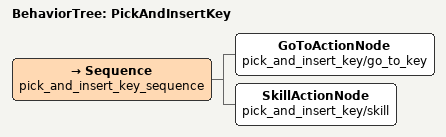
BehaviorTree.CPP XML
<?xml version="1.0"?>

<root>
  <BehaviorTree ID="PickAndInsertKey">
     <Sequence name="pick_and_insert_key_sequence">    <!--parte utile verso l'interno -->
      <GoToActionNode  name="pick_and_insert_key/go_to_key"/>
      <SkillActionNode name="pick_and_insert_key/skill"/>

    </Sequence>
  </BehaviorTree>
</root>
